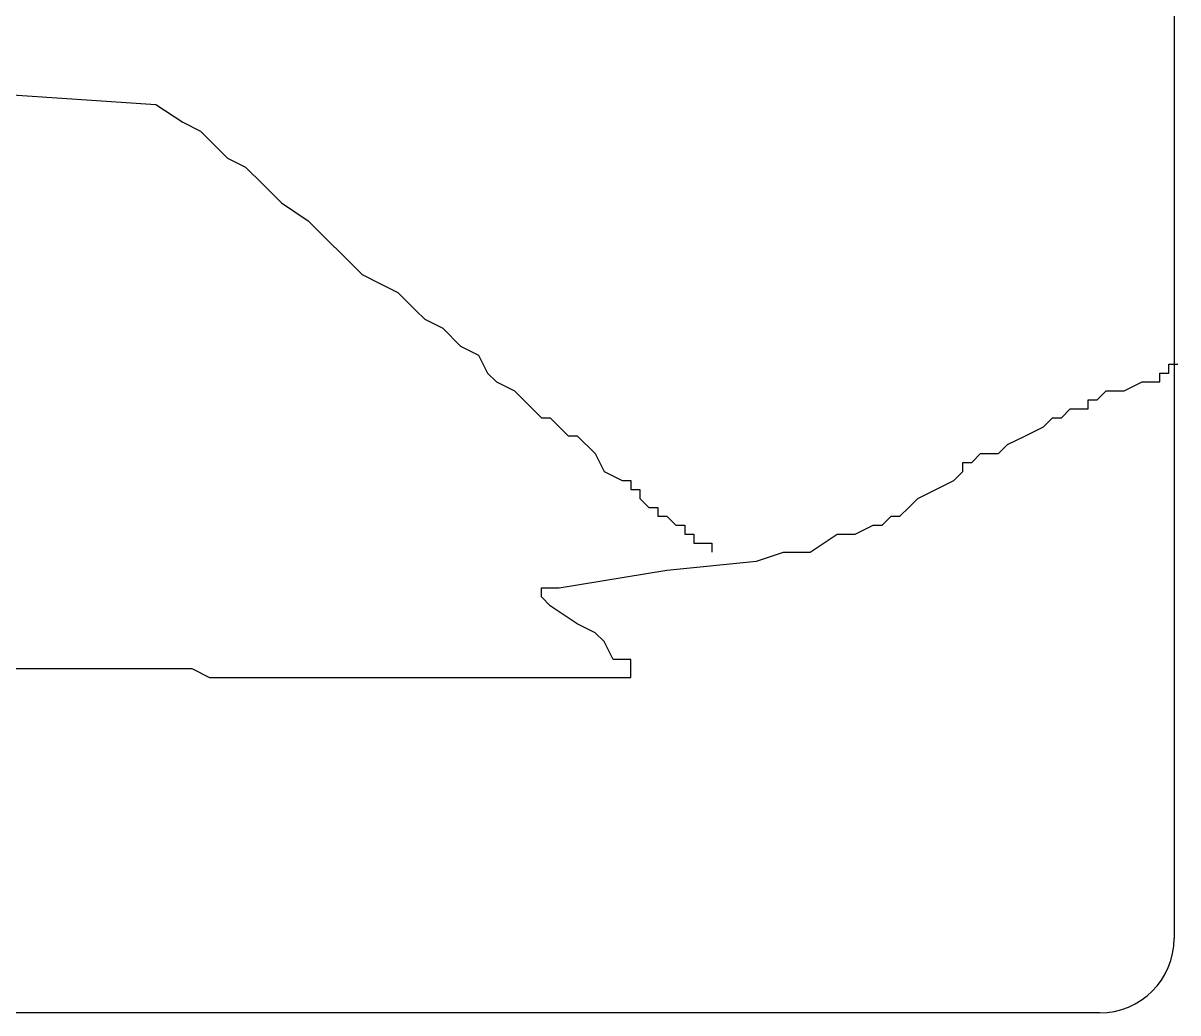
# Model space of a CAD drawing. Header units: inches. Extents: x 9.7 to 52.2, y 13.1 to 37.9.
# Drawn here: x 44.768 to 45.698, y 22.905 to 23.703 of the extents above; entities that cross this region are included whole.
import ezdxf

# ---------------------------------------------------------------- set-up
doc = ezdxf.new("R2010")
doc.units = ezdxf.units.IN
doc.header["$MEASUREMENT"] = 0
doc.layers.add('02', color=2, linetype='Continuous')

msp = doc.modelspace()

# ---------------------------------------------------------------- linework, layer by layer
at = {"layer": '02'}
for p, q in [((45.69490972167932, 25.00533469464357), (45.69490972167932, 22.96533469463542)), ((44.66008383158714, 23.65189087069961), (44.87452976109579, 23.63745940202283)), ((44.87452976109579, 23.63745940202283), (44.89619865577787, 23.62302793334606)), ((44.89619865577787, 23.62302793334606), (44.91064470989749, 23.61581223595498)), ((44.91064470989749, 23.61581223595498), (44.93231360434674, 23.59416506990168)), ((44.93231360434674, 23.59416506990168), (44.94675953413479, 23.58694937251061)), ((44.94675953413479, 23.58694937251061), (44.96120546369001, 23.57251790381928)), ((44.96120546369001, 23.57251790381928), (44.97565151780963, 23.5580864351425)), ((44.97565151780963, 23.5580864351425), (44.99732041225888, 23.5436550403749)), ((44.99732041225888, 23.5436550403749), (45.01176634204693, 23.52922357169813)), ((45.01176634204693, 23.52922357169813), (45.02621239616655, 23.51479210302135)), ((45.02621239616655, 23.51479210302135), (45.04065832572177, 23.5003607082392)), ((45.04065832572177, 23.5003607082392), (45.05510425550982, 23.4931449369535)), ((45.05510425550982, 23.4931449369535), (45.06955018529788, 23.48592923956243)), ((45.06955018529788, 23.48592923956243), (45.0767731501919, 23.47871354217135)), ((45.0767731501919, 23.47871354217135), (45.08399623941749, 23.47149777088565)), ((45.08399623941749, 23.47149777088565), (45.09121920407869, 23.46428207349458)), ((45.09121920407869, 23.46428207349458), (45.10566513386674, 23.45706630220888)), ((45.10566513386674, 23.45706630220888), (45.1201110636548, 23.44263490742673)), ((45.1201110636548, 23.44263490742673), (45.13455699321002, 23.43541913614103)), ((45.13455699321002, 23.43541913614103), (45.14178008243561, 23.42098774135887)), ((45.6907265303389, 23.42820343874995), (45.69794949523293, 23.42820343874995)), ((45.6907265303389, 23.42098774135887), (45.6907265303389, 23.42820343874995)), ((45.14178008243561, 23.42098774135887), (45.14900304732964, 23.41377197007317)), ((45.6835035656777, 23.42098774135887), (45.6907265303389, 23.42098774135887)), ((45.6835035656777, 23.41377197007317), (45.6835035656777, 23.42098774135887)), ((45.14900304732964, 23.41377197007317), (45.16344897711769, 23.4065562726821)), ((45.65461158177003, 23.4065562726821), (45.66905763588965, 23.41377197007317)), ((45.66905763588965, 23.41377197007317), (45.6835035656777, 23.41377197007317)), ((45.16344897711769, 23.4065562726821), (45.17067194177888, 23.39934057529102)), ((45.17067194177888, 23.39934057529102), (45.17789490667291, 23.39212480400532)), ((45.62571972242676, 23.39934057529102), (45.63294268732079, 23.39934057529102)), ((45.62571972242676, 23.39212480400532), (45.62571972242676, 23.39934057529102)), ((45.63294268732079, 23.39934057529102), (45.64016565221481, 23.4065562726821)), ((45.64016565221481, 23.4065562726821), (45.65461158177003, 23.4065562726821)), ((45.17789490667291, 23.39212480400532), (45.18511787156694, 23.38490910661425)), ((45.60405082797751, 23.38490910661425), (45.61127379263871, 23.39212480400532)), ((45.61127379263871, 23.39212480400532), (45.62571972242676, 23.39212480400532)), ((45.18511787156694, 23.38490910661425), (45.19234083646096, 23.38490910661425)), ((45.19234083646096, 23.38490910661425), (45.19956392568655, 23.37769340922317)), ((45.58960477385789, 23.37769340922317), (45.59682773875192, 23.38490910661425)), ((45.59682773875192, 23.38490910661425), (45.60405082797751, 23.38490910661425)), ((45.19956392568655, 23.37769340922317), (45.20678689058058, 23.37047763793747)), ((45.20678689058058, 23.37047763793747), (45.21400985524178, 23.37047763793747)), ((45.21400985524178, 23.37047763793747), (45.22845578502983, 23.35604624316987)), ((45.56071291428179, 23.3632619405464), (45.57515884406984, 23.37047763793747)), ((45.57515884406984, 23.37047763793747), (45.58960477385789, 23.37769340922317)), ((45.55348994962059, 23.35604624316987), (45.56071291428179, 23.3632619405464)), ((45.22845578502983, 23.35604624316987), (45.23567874992386, 23.3416147744931)), ((45.53182093060695, 23.34883047186962), (45.53904389550097, 23.35604624316987)), ((45.53904389550097, 23.35604624316987), (45.55348994962059, 23.35604624316987)), ((45.52459796571292, 23.34883047186962), (45.53182093060695, 23.34883047186962)), ((45.52459796571292, 23.3416147744931), (45.52459796571292, 23.34883047186962)), ((45.23567874992386, 23.3416147744931), (45.25012467971191, 23.33439907710202)), ((45.25012467971191, 23.33439907710202), (45.2573477689375, 23.33439907710202)), ((45.2573477689375, 23.33439907710202), (45.2573477689375, 23.32718330581632)), ((45.50292907126367, 23.32718330581632), (45.51737500081889, 23.33439907710202)), ((45.51737500081889, 23.33439907710202), (45.52459796571292, 23.3416147744931)), ((45.2573477689375, 23.32718330581632), (45.2645707335987, 23.32718330581632)), ((45.2645707335987, 23.32718330581632), (45.2645707335987, 23.3199676084107)), ((45.48848314147562, 23.3199676084107), (45.50292907126367, 23.32718330581632)), ((45.2645707335987, 23.3199676084107), (45.27179369849272, 23.31275191103417)), ((45.48126005225003, 23.31275191103417), (45.48848314147562, 23.3199676084107)), ((45.27179369849272, 23.31275191103417), (45.27901666338675, 23.31275191103417)), ((45.27901666338675, 23.31275191103417), (45.27901666338675, 23.30553613973392)), ((45.27901666338675, 23.30553613973392), (45.28623962828078, 23.30553613973392)), ((45.28623962828078, 23.30553613973392), (45.2934625931748, 23.2983204423574)), ((45.45959115780078, 23.2983204423574), (45.46681412269481, 23.30553613973392)), ((45.46681412269481, 23.30553613973392), (45.474037087356, 23.30553613973392)), ((45.474037087356, 23.30553613973392), (45.48126005225003, 23.31275191103417)), ((45.2934625931748, 23.2983204423574), (45.300685557836, 23.2983204423574)), ((45.300685557836, 23.2983204423574), (45.300685557836, 23.29110474496632)), ((45.4379222631187, 23.29110474496632), (45.45236819290675, 23.2983204423574)), ((45.45236819290675, 23.2983204423574), (45.45959115780078, 23.2983204423574)), ((45.300685557836, 23.29110474496632), (45.30790852273002, 23.29110474496632)), ((45.30790852273002, 23.29110474496632), (45.30790852273002, 23.28388897368062)), ((45.40180731454983, 23.27667327628955), (45.42347620923191, 23.29110474496632)), ((45.42347620923191, 23.29110474496632), (45.4379222631187, 23.29110474496632)), ((45.30790852273002, 23.28388897368062), (45.32235457684964, 23.28388897368062)), ((45.32235457684964, 23.28388897368062), (45.32235457684964, 23.27667327628955)), ((45.28623962828078, 23.26224180761277), (45.35846940108694, 23.26945757889847)), ((45.35846940108694, 23.26945757889847), (45.38013842010059, 23.27667327628955)), ((45.38013842010059, 23.27667327628955), (45.40180731454983, 23.27667327628955)), ((45.19956392568655, 23.24781041283062), (45.28623962828078, 23.26224180761277)), ((45.18511787156694, 23.24781041283062), (45.19956392568655, 23.24781041283062)), ((45.18511787156694, 23.24059464154492), (45.18511787156694, 23.24781041283062)), ((45.19234083646096, 23.23337894415384), (45.18511787156694, 23.24059464154492)), ((45.21400985524178, 23.21894747547707), (45.19234083646096, 23.23337894415384)), ((45.22845578502983, 23.21173177808599), (45.21400985524178, 23.21894747547707)), ((45.23567874992386, 23.20451608069492), (45.22845578502983, 23.21173177808599)), ((45.24290171481788, 23.19008461201814), (45.23567874992386, 23.20451608069492)), ((45.2573477689375, 23.19008461201814), (45.24290171481788, 23.19008461201814)), ((45.2573477689375, 23.17565314334137), (45.2573477689375, 23.19008461201814)), ((44.66008383158714, 23.18286891462707), (44.9034216206719, 23.18286891462707)), ((44.9034216206719, 23.18286891462707), (44.91786767455869, 23.17565314334137)), ((44.91786767455869, 23.17565314334137), (45.2573477689375, 23.17565314334137)), ((45.63490972185627, 22.90533469463775), (43.95490972168863, 22.90533469463775))]:
    msp.add_line(p, q, dxfattribs=at)
msp.add_arc((45.63490972185627, 22.96533469463542), 0.06, 270, 0, dxfattribs=at)

doc.saveas('drawing.dxf')
